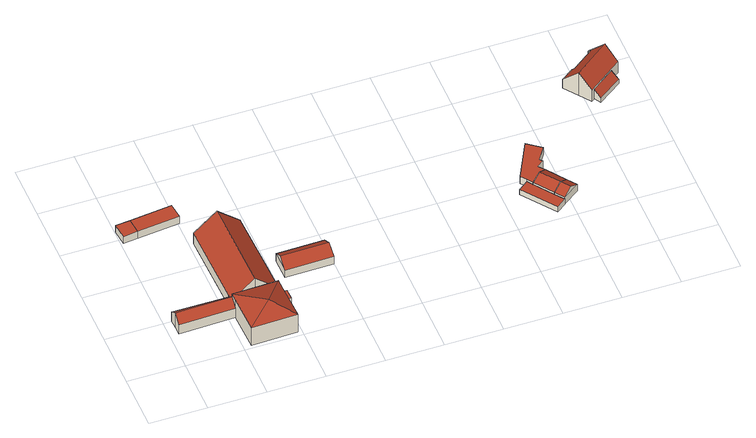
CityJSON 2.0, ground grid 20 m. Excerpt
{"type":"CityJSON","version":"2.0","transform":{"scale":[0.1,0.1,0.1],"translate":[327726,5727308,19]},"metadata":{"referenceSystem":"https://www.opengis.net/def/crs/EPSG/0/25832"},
"CityObjects":{
"building1":{"type":"Building","attributes":{"Geometrietyp2DReferenz":"3000","Gemeindeschluessel":"05170048","function":"31001_2720","roofType":"3100","measuredHeight":6.64},"address":[{"country":"Germany","locality":"Wesel","thoroughfareNumber":"8","thoroughfareName":"Loh"}],"geometry":[{"type":"Solid","lod":"2","boundaries":[[[[0,1,2,3]],[[4,5,1,0]],[[6,7,5,4]],[[8,9,7,6]],[[10,11,9,8]],[[12,13,11,10]],[[3,2,13,12]],[[12,10,8,6,3]],[[4,0,3,6]],[[1,5,7,9,11,13,2]]]],"semantics":{"surfaces":[{"type":"WallSurface"},{"type":"RoofSurface"},{"type":"GroundSurface"}],"values":[[0,0,0,0,0,0,0,1,1,2]]}}]},
"building2":{"type":"Building","attributes":{"Geometrietyp2DReferenz":"3000","Gemeindeschluessel":"05170048","function":"31001_2463","roofType":"1000","measuredHeight":2.99},"address":[{"country":"Germany","locality":"Wesel","thoroughfareNumber":"8","thoroughfareName":"Loh"}],"geometry":[{"type":"Solid","lod":"2","boundaries":[[[[14,15,16,17]],[[18,19,15,14]],[[20,21,19,18]],[[17,16,21,20]],[[18,14,17,20]],[[15,19,21,16]]]],"semantics":{"surfaces":[{"type":"WallSurface"},{"type":"RoofSurface"},{"type":"GroundSurface"}],"values":[[0,0,0,0,1,2]]}}]},
"building3":{"type":"Building","attributes":{"Geometrietyp2DReferenz":"3000","Gemeindeschluessel":"05170048","function":"31001_2720","roofType":"1000","measuredHeight":3.04},"address":[{"country":"Germany","locality":"Wesel","thoroughfareNumber":"8","thoroughfareName":"Loh"}],"geometry":[{"type":"Solid","lod":"2","boundaries":[[[[22,23,24,25]],[[17,16,23,22]],[[20,21,16,17]],[[25,24,21,20]],[[17,22,25,20]],[[23,16,21,24]]]],"semantics":{"surfaces":[{"type":"WallSurface"},{"type":"RoofSurface"},{"type":"GroundSurface"}],"values":[[0,0,0,0,1,2]]}}]},
"building4":{"type":"Building","attributes":{"name":"Endschenhof","Geometrietyp2DReferenz":"3000","Gemeindeschluessel":"05170048","function":"31001_1210","roofType":"3500","measuredHeight":13.31},"address":[{"country":"Germany","locality":"Wesel","thoroughfareNumber":"8","thoroughfareName":"Loh"}],"geometry":[{"type":"Solid","lod":"2","boundaries":[[[[26,27,28,29]],[[30,31,27,26]],[[32,33,31,30]],[[34,35,33,32]],[[36,37,35,34]],[[38,39,37,36]],[[29,28,39,38]],[[29,38,36,34,40]],[[34,32,40]],[[32,30,26,40]],[[26,29,40]],[[27,31,33,35,37,39,28]]]],"semantics":{"surfaces":[{"type":"WallSurface"},{"type":"RoofSurface"},{"type":"GroundSurface"}],"values":[[0,0,0,0,0,0,0,1,1,1,1,2]]}}]},
"building5":{"type":"Building","attributes":{"Geometrietyp2DReferenz":"3000","Gemeindeschluessel":"05170048","function":"31001_2720","roofType":"3100","measuredHeight":11.52},"address":[{"country":"Germany","locality":"Wesel","thoroughfareNumber":"8","thoroughfareName":"Loh"}],"geometry":[{"type":"Solid","lod":"2","boundaries":[[[[41,42,43,44]],[[45,46,42,41]],[[47,48,46,45]],[[49,50,48,47]],[[51,52,50,49]],[[53,54,52,51]],[[55,56,54,53]],[[57,58,56,55]],[[44,43,58,57]],[[47,45,41,44,49]],[[57,55,53,51,49,44]],[[42,46,48,50,52,54,56,58,43]]]],"semantics":{"surfaces":[{"type":"WallSurface"},{"type":"RoofSurface"},{"type":"GroundSurface"}],"values":[[0,0,0,0,0,0,0,0,0,1,1,2]]}}]},
"building6":{"type":"Building","attributes":{"Geometrietyp2DReferenz":"3000","Gemeindeschluessel":"05170048","function":"31001_1210","roofType":"1000","measuredHeight":4.09},"address":[{"country":"Germany","locality":"Wesel","thoroughfareNumber":"8","thoroughfareName":"Loh"}],"geometry":[{"type":"Solid","lod":"2","boundaries":[[[[59,60,61,62]],[[63,64,60,59]],[[65,66,64,63]],[[62,61,66,65]],[[63,59,62,65]],[[60,64,66,61]]]],"semantics":{"surfaces":[{"type":"WallSurface"},{"type":"RoofSurface"},{"type":"GroundSurface"}],"values":[[0,0,0,0,1,2]]}}]},
"building7":{"type":"Building","attributes":{"Geometrietyp2DReferenz":"3000","Gemeindeschluessel":"05170048","function":"31001_2463","roofType":"3100","measuredHeight":5.76},"address":[{"country":"Germany","locality":"Wesel","thoroughfareNumber":"8","thoroughfareName":"Loh"}],"geometry":[{"type":"Solid","lod":"2","boundaries":[[[[67,68,69,70]],[[71,72,68,67]],[[73,74,72,71]],[[70,69,74,73]],[[67,75,71]],[[73,76,70]],[[70,76,75,67]],[[71,75,76,73]],[[68,72,74,69]]]],"semantics":{"surfaces":[{"type":"WallSurface"},{"type":"RoofSurface"},{"type":"GroundSurface"}],"values":[[0,0,0,0,0,0,1,1,2]]}}]},
"building8":{"type":"Building","attributes":{"Geometrietyp2DReferenz":"3000","Gemeindeschluessel":"05170048","function":"31001_2723","roofType":"1000","measuredHeight":2.26},"address":[{"country":"Germany","locality":"Wesel","thoroughfareNumber":"7","thoroughfareName":"Loh"}],"geometry":[{"type":"Solid","lod":"2","boundaries":[[[[77,78,79,80]],[[81,82,78,77]],[[83,84,82,81]],[[85,86,84,83]],[[87,88,86,85]],[[80,79,88,87]],[[85,83,81,77,80,87]],[[78,82,84,86,88,79]]]],"semantics":{"surfaces":[{"type":"WallSurface"},{"type":"RoofSurface"},{"type":"GroundSurface"}],"values":[[0,0,0,0,0,0,1,2]]}}]},
"building9":{"type":"Building","attributes":{"Geometrietyp2DReferenz":"3000","Gemeindeschluessel":"05170048","function":"31001_2720","roofType":"3100","measuredHeight":5.09},"address":[{"country":"Germany","locality":"Wesel","thoroughfareNumber":"7","thoroughfareName":"Loh"}],"geometry":[{"type":"Solid","lod":"2","boundaries":[[[[89,90,91,92]],[[93,94,90,89]],[[95,96,94,93]],[[92,91,96,95]],[[89,97,93]],[[95,98,92]],[[92,98,97,89]],[[93,97,98,95]],[[90,94,96,91]]]],"semantics":{"surfaces":[{"type":"WallSurface"},{"type":"RoofSurface"},{"type":"GroundSurface"}],"values":[[0,0,0,0,0,0,1,1,2]]}}]},
"building10":{"type":"Building","attributes":{"Geometrietyp2DReferenz":"3000","Gemeindeschluessel":"05170048","function":"31001_2723","roofType":"1000","measuredHeight":3.2},"address":[{"country":"Germany","locality":"Wesel","thoroughfareNumber":"7","thoroughfareName":"Loh"}],"geometry":[{"type":"Solid","lod":"2","boundaries":[[[[99,100,101,102]],[[103,104,100,99]],[[105,106,104,103]],[[107,108,106,105]],[[109,110,108,107]],[[92,91,110,109]],[[95,96,91,92]],[[111,112,96,95]],[[102,101,112,111]],[[95,92,109,107,105,103,99,102,111]],[[100,104,106,108,110,91,96,112,101]]]],"semantics":{"surfaces":[{"type":"WallSurface"},{"type":"RoofSurface"},{"type":"GroundSurface"}],"values":[[0,0,0,0,0,0,0,0,0,1,2]]}}]},
"building11":{"type":"Building","attributes":{"Geometrietyp2DReferenz":"3000","Gemeindeschluessel":"05170048","function":"31001_2720","roofType":"3100","measuredHeight":4.84},"address":[{"country":"Germany","locality":"Wesel","thoroughfareNumber":"7","thoroughfareName":"Loh"}],"geometry":[{"type":"Solid","lod":"2","boundaries":[[[[113,114,115,89]],[[116,117,114,113]],[[93,118,117,116]],[[89,115,118,93]],[[113,119,116]],[[93,97,89]],[[89,97,119,113]],[[116,119,97,93]],[[114,117,118,115]]]],"semantics":{"surfaces":[{"type":"WallSurface"},{"type":"RoofSurface"},{"type":"GroundSurface"}],"values":[[0,0,0,0,0,0,1,1,2]]}}]},
"building12":{"type":"Building","attributes":{"Geometrietyp2DReferenz":"3000","Gemeindeschluessel":"05170048","function":"31001_1210","roofType":"3100","measuredHeight":10.13},"address":[{"country":"Germany","locality":"Wesel","thoroughfareNumber":"7","thoroughfareName":"Loh"}],"geometry":[{"type":"Solid","lod":"2","boundaries":[[[[120,121,122,123]],[[124,125,121,120]],[[126,127,125,124]],[[128,129,127,126]],[[130,131,129,128]],[[132,133,131,130]],[[134,135,133,132]],[[136,137,135,134]],[[138,139,137,136]],[[123,122,139,138]],[[120,123,138,136,134,132,130,124]],[[128,126,124,130]],[[121,125,127,129,131,133,135,137,139,122]]]],"semantics":{"surfaces":[{"type":"WallSurface"},{"type":"RoofSurface"},{"type":"GroundSurface"}],"values":[[0,0,0,0,0,0,0,0,0,0,1,1,2]]}}]},
"building13":{"type":"Building","attributes":{"Geometrietyp2DReferenz":"3000","Gemeindeschluessel":"05170048","function":"51009_1610","roofType":"2100","measuredHeight":4.32},"geometry":[{"type":"Solid","lod":"2","boundaries":[[[[140,141,142,143]],[[144,145,141,140]],[[146,147,145,144]],[[143,142,147,146]],[[144,140,143,146]],[[141,145,147,142]]]],"semantics":{"surfaces":[{"type":"WallSurface"},{"type":"RoofSurface"},{"type":"GroundSurface"}],"values":[[0,0,0,0,1,2]]}}]}
},
"vertices":[
[220,139,52],[220,139,12],[219,167,12],[219,167,78],[27,133,52],[27,133,12],[26,164,78],[26,164,12],[25,196,52],[25,196,12],[218,195,52],[218,195,12],[219,169,76],[219,169,12],
[7,581,34],[7,581,4],[58,587,4],[58,587,34],[2,638,34],[2,638,4],[53,643,34],[53,643,4],
[206,604,34],[206,604,4],[200,660,4],[200,660,34],
[223,4,91],[223,4,13],[382,8,13],[382,8,91],[220,139,91],[220,139,13],[219,169,91],[219,169,13],[377,172,91],[377,172,13],[378,154,91],[378,154,13],[379,116,91],[379,116,13],[301,52,146],
[219,169,61],[219,169,14],[298,171,14],[298,171,129],[218,195,61],[218,195,14],[212,494,61],[212,494,14],[291,496,129],[291,496,14],[369,497,61],[369,497,14],[375,288,61],[375,288,14],[377,199,61],[377,199,14],[377,172,61],[377,172,14],
[400,117,57],[400,117,16],[400,154,16],[400,154,57],[379,116,57],[379,116,16],[378,154,57],[378,154,16],
[431,255,41],[431,255,9],[597,258,9],[597,258,41],[430,335,41],[430,335,9],[595,338,41],[595,338,9],[431,295,67],[596,298,67],
[1352,286,28],[1352,286,5],[1305,351,5],[1305,351,28],[1376,254,28],[1376,254,5],[1343,229,28],[1343,229,5],[1257,345,28],[1257,345,5],[1291,371,28],[1291,371,5],
[1409,327,36],[1409,327,4],[1362,392,4],[1362,392,36],[1352,286,36],[1352,286,4],[1305,351,36],[1305,351,4],[1381,307,55],[1334,371,55],
[1342,524,36],[1342,524,4],[1276,392,4],[1276,392,36],[1390,487,36],[1390,487,4],[1360,442,36],[1360,442,4],[1367,430,36],[1367,430,4],[1344,414,36],[1344,414,4],[1291,371,36],[1291,371,4],
[1433,295,36],[1433,295,7],[1409,327,7],[1376,254,36],[1376,254,7],[1352,286,7],[1404,275,55],
[1674,832,47],[1674,832,7],[1670,829,7],[1670,829,46],[1710,783,109],[1710,783,7],[1739,743,57],[1739,743,7],[1616,652,57],[1616,652,7],[1587,692,109],[1587,692,7],[1551,741,46],[1551,741,7],[1594,772,46],[1594,772,7],[1600,764,57],[1600,764,7],[1676,821,57],[1676,821,7],
[1724,697,27],[1724,697,9],[1707,719,9],[1707,719,52],[1642,637,28],[1642,637,9],[1627,660,52],[1627,660,9]
]}
